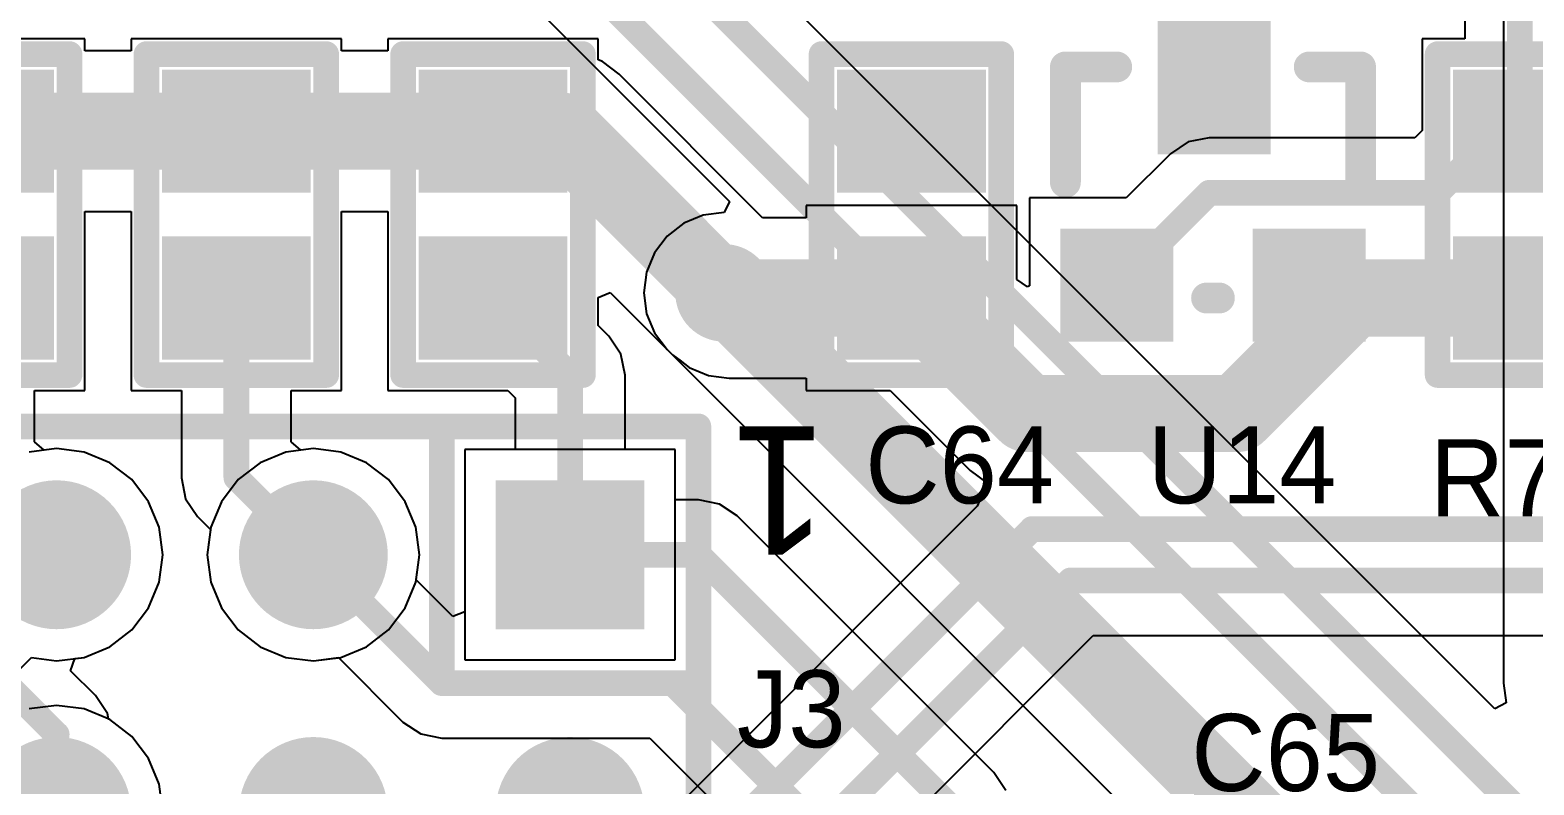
# Model space of a CAD drawing. Extents: x 1012 to 1122, y 1012 to 1122.
# Drawn here: x 1065.01 to 1079.89, y 1088.14 to 1095.61 of the extents above; entities that cross this region are included whole.
import ezdxf

# ---------------------------------------------------------------- set-up
doc = ezdxf.new("R2010")
doc.units = 0
doc.layers.get('0').update_dxf_attribs({"linetype": 'CONTINUOUS'})
for name, color, linetype in [('BOTTOMLAYER', 5, 'CONTINUOUS'), ('BOTTOMSOLDER', 6, 'CONTINUOUS'), ('MULTILAYER', 9, 'CONTINUOUS'), ('TOPLAYER', 1, 'CONTINUOUS'), ('TOPOVERLAY', 2, 'CONTINUOUS'), ('TOPPASTE', 8, 'CONTINUOUS'), ('TOPSOLDER', 216, 'CONTINUOUS')]:
    doc.layers.add(name, color=color, linetype=linetype)

# ---------------------------------------------------------------- blocks, each defined once
blk = doc.blocks.new('CC0603_69')
at = {"layer": 'TOPLAYER'}
for points in [[(-0.508, -0.635), (0.508, -0.635), (-0.508, 0.635), (0.508, 0.635)], [(1.143, -0.635), (2.159, -0.635), (1.143, 0.635), (2.159, 0.635)]]:
    blk.add_solid(points, dxfattribs=at)
at = {"layer": 'TOPOVERLAY', "const_width": 0.254}
for points in [[(-0.762, 0.889), (-0.762, -0.889)], [(-0.762, 0.889), (-0.508, 0.889)], [(-0.508, 0.889), (2.413, 0.889)], [(2.413, 0.889), (2.413, -0.889)], [(-0.762, -0.889), (2.413, -0.889)]]:
    blk.add_lwpolyline(points, dxfattribs=at)
at = {"layer": 'TOPOVERLAY', "const_width": 0.127}
for points in [[(-0.8255, 0.889, 1), (-0.6985, 0.889, 1)], [(-0.8255, 0.889, 1), (-0.6985, 0.889, 1)], [(-0.5715, 0.889, 1), (-0.4445, 0.889, 1)], [(-0.5715, 0.889, 1), (-0.4445, 0.889, 1)], [(2.3495, 0.889, 1), (2.4765, 0.889, 1)], [(2.3495, 0.889, 1), (2.4765, 0.889, 1)], [(-0.8255, -0.889, 1), (-0.6985, -0.889, 1)], [(-0.8255, -0.889, 1), (-0.6985, -0.889, 1)], [(2.3495, -0.889, 1), (2.4765, -0.889, 1)], [(2.3495, -0.889, 1), (2.4765, -0.889, 1)]]:
    blk.add_lwpolyline(points, format="xyb", close=True, dxfattribs=at)
at = {"layer": 'TOPPASTE'}
for points in [[(-0.508, -0.635), (0.508, -0.635), (-0.508, 0.635), (0.508, 0.635)], [(1.143, -0.635), (2.159, -0.635), (1.143, 0.635), (2.159, 0.635)]]:
    blk.add_solid(points, dxfattribs=at)
at = {"layer": 'TOPSOLDER'}
for points in [[(-0.6096, -0.7366), (0.6096, -0.7366), (-0.6096, 0.7366), (0.6096, 0.7366)], [(1.0414, -0.7366), (2.2606, -0.7366), (1.0414, 0.7366), (2.2606, 0.7366)]]:
    blk.add_solid(points, dxfattribs=at)
blk = doc.blocks.new('IDC10_2_54MM_108')
at = {"layer": 'BOTTOMLAYER', "const_width": 0.635}
for points in [[(-0.3175, 2.54, 1), (0.3175, 2.54, 1)], [(2.2225, 2.54, 1), (2.8575, 2.54, 1)], [(4.7625, 2.54, 1), (5.3975, 2.54, 1)], [(7.3025, 2.54, 1), (7.9375, 2.54, 1)], [(9.8425, 2.54, 1), (10.4775, 2.54, 1)], [(2.2225, 0, 1), (2.8575, 0, 1)], [(4.7625, 0, 1), (5.3975, 0, 1)], [(7.3025, 0, 1), (7.9375, 0, 1)], [(9.8425, 0, 1), (10.4775, 0, 1)]]:
    blk.add_lwpolyline(points, format="xyb", close=True, dxfattribs=at)
at = {"layer": 'BOTTOMLAYER'}
blk.add_solid([(-0.635, -0.635), (0.635, -0.635), (-0.635, 0.635), (0.635, 0.635)], dxfattribs=at)
at = {"layer": 'BOTTOMSOLDER', "const_width": 0.7366}
for points in [[(-0.3683, 2.54, 1), (0.3683, 2.54, 1)], [(2.1717, 2.54, 1), (2.9083, 2.54, 1)], [(4.7117, 2.54, 1), (5.4483, 2.54, 1)], [(7.2517, 2.54, 1), (7.9883, 2.54, 1)], [(9.7917, 2.54, 1), (10.5283, 2.54, 1)], [(2.1717, 0, 1), (2.9083, 0, 1)], [(4.7117, 0, 1), (5.4483, 0, 1)], [(7.2517, 0, 1), (7.9883, 0, 1)], [(9.7917, 0, 1), (10.5283, 0, 1)]]:
    blk.add_lwpolyline(points, format="xyb", close=True, dxfattribs=at)
at = {"layer": 'BOTTOMSOLDER'}
blk.add_solid([(-0.7366, -0.7366), (0.7366, -0.7366), (-0.7366, 0.7366), (0.7366, 0.7366)], dxfattribs=at)
at = {"layer": 'MULTILAYER', "const_width": 0.635}
for points in [[(-0.3175, 2.54, 1), (0.3175, 2.54, 1)], [(2.2225, 2.54, 1), (2.8575, 2.54, 1)], [(4.7625, 2.54, 1), (5.3975, 2.54, 1)], [(7.3025, 2.54, 1), (7.9375, 2.54, 1)], [(9.8425, 2.54, 1), (10.4775, 2.54, 1)], [(2.2225, 0, 1), (2.8575, 0, 1)], [(4.7625, 0, 1), (5.3975, 0, 1)], [(7.3025, 0, 1), (7.9375, 0, 1)], [(9.8425, 0, 1), (10.4775, 0, 1)]]:
    blk.add_lwpolyline(points, format="xyb", close=True, dxfattribs=at)
at = {"layer": 'MULTILAYER'}
blk.add_solid([(-0.635, -0.635), (0.635, -0.635), (-0.635, 0.635), (0.635, 0.635)], dxfattribs=at)
at = {"layer": 'TOPLAYER', "const_width": 0.635}
for points in [[(-0.3175, 2.54, 1), (0.3175, 2.54, 1)], [(2.2225, 2.54, 1), (2.8575, 2.54, 1)], [(4.7625, 2.54, 1), (5.3975, 2.54, 1)], [(7.3025, 2.54, 1), (7.9375, 2.54, 1)], [(9.8425, 2.54, 1), (10.4775, 2.54, 1)], [(2.2225, 0, 1), (2.8575, 0, 1)], [(4.7625, 0, 1), (5.3975, 0, 1)], [(7.3025, 0, 1), (7.9375, 0, 1)], [(9.8425, 0, 1), (10.4775, 0, 1)]]:
    blk.add_lwpolyline(points, format="xyb", close=True, dxfattribs=at)
at = {"layer": 'TOPLAYER'}
blk.add_solid([(-0.635, -0.635), (0.635, -0.635), (-0.635, 0.635), (0.635, 0.635)], dxfattribs=at)
at = {"layer": 'TOPOVERLAY', "const_width": 0.254}
for points in [[(11.43, 3.81), (-1.27, 3.81)], [(-1.27, 3.81), (-1.27, -1.27)], [(11.43, 3.81), (11.43, -1.27)], [(1.27, 1.27), (-1.27, 1.27)], [(1.27, 1.27), (1.27, -1.27)], [(11.43, -1.27), (-1.27, -1.27)]]:
    blk.add_lwpolyline(points, dxfattribs=at)
at = {"layer": 'TOPOVERLAY', "const_width": 0.127}
for points in [[(-1.3335, 3.81, 1), (-1.2065, 3.81, 1)], [(-1.3335, 3.81, 1), (-1.2065, 3.81, 1)], [(11.3665, 3.81, 1), (11.4935, 3.81, 1)], [(11.3665, 3.81, 1), (11.4935, 3.81, 1)], [(-1.3335, 1.27, 1), (-1.2065, 1.27, 1)], [(1.2065, 1.27, 1), (1.3335, 1.27, 1)], [(1.2065, 1.27, 1), (1.3335, 1.27, 1)], [(-1.3335, -1.27, 1), (-1.2065, -1.27, 1)], [(-1.3335, -1.27, 1), (-1.2065, -1.27, 1)], [(1.2065, -1.27, 1), (1.3335, -1.27, 1)], [(11.3665, -1.27, 1), (11.4935, -1.27, 1)], [(11.3665, -1.27, 1), (11.4935, -1.27, 1)]]:
    blk.add_lwpolyline(points, format="xyb", close=True, dxfattribs=at)
at = {"layer": 'TOPSOLDER', "const_width": 0.7366}
for points in [[(-0.3683, 2.54, 1), (0.3683, 2.54, 1)], [(2.1717, 2.54, 1), (2.9083, 2.54, 1)], [(4.7117, 2.54, 1), (5.4483, 2.54, 1)], [(7.2517, 2.54, 1), (7.9883, 2.54, 1)], [(9.7917, 2.54, 1), (10.5283, 2.54, 1)], [(2.1717, 0, 1), (2.9083, 0, 1)], [(4.7117, 0, 1), (5.4483, 0, 1)], [(7.2517, 0, 1), (7.9883, 0, 1)], [(9.7917, 0, 1), (10.5283, 0, 1)]]:
    blk.add_lwpolyline(points, format="xyb", close=True, dxfattribs=at)
at = {"layer": 'TOPSOLDER'}
blk.add_solid([(-0.7366, -0.7366), (0.7366, -0.7366), (-0.7366, 0.7366), (0.7366, 0.7366)], dxfattribs=at)
at = {"layer": 'TOPOVERLAY'}
blk.add_text('1', height=1.27, dxfattribs=at).set_placement((-2.54, -1.27))
blk = doc.blocks.new('CC0603_189')
at = {"layer": 'TOPLAYER'}
for points in [[(-0.508, -0.635), (0.508, -0.635), (-0.508, 0.635), (0.508, 0.635)], [(1.143, -0.635), (2.159, -0.635), (1.143, 0.635), (2.159, 0.635)]]:
    blk.add_solid(points, dxfattribs=at)
at = {"layer": 'TOPOVERLAY', "const_width": 0.254}
for points in [[(-0.762, 0.889), (-0.762, -0.889)], [(-0.762, 0.889), (-0.508, 0.889)], [(-0.508, 0.889), (2.413, 0.889)], [(2.413, 0.889), (2.413, -0.889)], [(-0.762, -0.889), (2.413, -0.889)]]:
    blk.add_lwpolyline(points, dxfattribs=at)
at = {"layer": 'TOPOVERLAY', "const_width": 0.127}
for points in [[(-0.8255, 0.889, 1), (-0.6985, 0.889, 1)], [(-0.8255, 0.889, 1), (-0.6985, 0.889, 1)], [(-0.5715, 0.889, 1), (-0.4445, 0.889, 1)], [(-0.5715, 0.889, 1), (-0.4445, 0.889, 1)], [(2.3495, 0.889, 1), (2.4765, 0.889, 1)], [(2.3495, 0.889, 1), (2.4765, 0.889, 1)], [(-0.8255, -0.889, 1), (-0.6985, -0.889, 1)], [(-0.8255, -0.889, 1), (-0.6985, -0.889, 1)], [(2.3495, -0.889, 1), (2.4765, -0.889, 1)], [(2.3495, -0.889, 1), (2.4765, -0.889, 1)]]:
    blk.add_lwpolyline(points, format="xyb", close=True, dxfattribs=at)
at = {"layer": 'TOPPASTE'}
for points in [[(-0.508, -0.635), (0.508, -0.635), (-0.508, 0.635), (0.508, 0.635)], [(1.143, -0.635), (2.159, -0.635), (1.143, 0.635), (2.159, 0.635)]]:
    blk.add_solid(points, dxfattribs=at)
at = {"layer": 'TOPSOLDER'}
for points in [[(-0.6096, -0.7366), (0.6096, -0.7366), (-0.6096, 0.7366), (0.6096, 0.7366)], [(1.0414, -0.7366), (2.2606, -0.7366), (1.0414, 0.7366), (2.2606, 0.7366)]]:
    blk.add_solid(points, dxfattribs=at)
blk = doc.blocks.new('CC0603_190')
at = {"layer": 'TOPLAYER'}
for points in [[(-0.508, -0.635), (0.508, -0.635), (-0.508, 0.635), (0.508, 0.635)], [(1.143, -0.635), (2.159, -0.635), (1.143, 0.635), (2.159, 0.635)]]:
    blk.add_solid(points, dxfattribs=at)
at = {"layer": 'TOPOVERLAY', "const_width": 0.254}
for points in [[(-0.762, 0.889), (-0.762, -0.889)], [(-0.762, 0.889), (-0.508, 0.889)], [(-0.508, 0.889), (2.413, 0.889)], [(2.413, 0.889), (2.413, -0.889)], [(-0.762, -0.889), (2.413, -0.889)]]:
    blk.add_lwpolyline(points, dxfattribs=at)
at = {"layer": 'TOPOVERLAY', "const_width": 0.127}
for points in [[(-0.8255, 0.889, 1), (-0.6985, 0.889, 1)], [(-0.8255, 0.889, 1), (-0.6985, 0.889, 1)], [(-0.5715, 0.889, 1), (-0.4445, 0.889, 1)], [(-0.5715, 0.889, 1), (-0.4445, 0.889, 1)], [(2.3495, 0.889, 1), (2.4765, 0.889, 1)], [(2.3495, 0.889, 1), (2.4765, 0.889, 1)], [(-0.8255, -0.889, 1), (-0.6985, -0.889, 1)], [(-0.8255, -0.889, 1), (-0.6985, -0.889, 1)], [(2.3495, -0.889, 1), (2.4765, -0.889, 1)], [(2.3495, -0.889, 1), (2.4765, -0.889, 1)]]:
    blk.add_lwpolyline(points, format="xyb", close=True, dxfattribs=at)
at = {"layer": 'TOPPASTE'}
for points in [[(-0.508, -0.635), (0.508, -0.635), (-0.508, 0.635), (0.508, 0.635)], [(1.143, -0.635), (2.159, -0.635), (1.143, 0.635), (2.159, 0.635)]]:
    blk.add_solid(points, dxfattribs=at)
at = {"layer": 'TOPSOLDER'}
for points in [[(-0.6096, -0.7366), (0.6096, -0.7366), (-0.6096, 0.7366), (0.6096, 0.7366)], [(1.0414, -0.7366), (2.2606, -0.7366), (1.0414, 0.7366), (2.2606, 0.7366)]]:
    blk.add_solid(points, dxfattribs=at)
blk = doc.blocks.new('CC0603_191')
at = {"layer": 'TOPLAYER'}
for points in [[(-0.508, -0.635), (0.508, -0.635), (-0.508, 0.635), (0.508, 0.635)], [(1.143, -0.635), (2.159, -0.635), (1.143, 0.635), (2.159, 0.635)]]:
    blk.add_solid(points, dxfattribs=at)
at = {"layer": 'TOPOVERLAY', "const_width": 0.254}
for points in [[(-0.762, -0.889), (-0.762, 0.889)], [(-0.508, 0.889), (-0.762, 0.889)], [(2.413, 0.889), (-0.508, 0.889)], [(2.413, -0.889), (2.413, 0.889)], [(2.413, -0.889), (-0.762, -0.889)]]:
    blk.add_lwpolyline(points, dxfattribs=at)
at = {"layer": 'TOPOVERLAY', "const_width": 0.127}
for points in [[(-0.8255, 0.889, 1), (-0.6985, 0.889, 1)], [(-0.8255, 0.889, 1), (-0.6985, 0.889, 1)], [(-0.5715, 0.889, 1), (-0.4445, 0.889, 1)], [(-0.5715, 0.889, 1), (-0.4445, 0.889, 1)], [(2.3495, 0.889, 1), (2.4765, 0.889, 1)], [(2.3495, 0.889, 1), (2.4765, 0.889, 1)], [(-0.8255, -0.889, 1), (-0.6985, -0.889, 1)], [(-0.8255, -0.889, 1), (-0.6985, -0.889, 1)], [(2.3495, -0.889, 1), (2.4765, -0.889, 1)], [(2.3495, -0.889, 1), (2.4765, -0.889, 1)]]:
    blk.add_lwpolyline(points, format="xyb", close=True, dxfattribs=at)
at = {"layer": 'TOPPASTE'}
for points in [[(-0.508, -0.635), (0.508, -0.635), (-0.508, 0.635), (0.508, 0.635)], [(1.143, -0.635), (2.159, -0.635), (1.143, 0.635), (2.159, 0.635)]]:
    blk.add_solid(points, dxfattribs=at)
at = {"layer": 'TOPSOLDER'}
for points in [[(-0.6096, -0.7366), (0.6096, -0.7366), (-0.6096, 0.7366), (0.6096, 0.7366)], [(1.0414, -0.7366), (2.2606, -0.7366), (1.0414, 0.7366), (2.2606, 0.7366)]]:
    blk.add_solid(points, dxfattribs=at)
blk = doc.blocks.new('CC0603_202')
at = {"layer": 'TOPLAYER'}
for points in [[(-0.508, -0.635), (0.508, -0.635), (-0.508, 0.635), (0.508, 0.635)], [(1.143, -0.635), (2.159, -0.635), (1.143, 0.635), (2.159, 0.635)]]:
    blk.add_solid(points, dxfattribs=at)
at = {"layer": 'TOPOVERLAY', "const_width": 0.254}
for points in [[(-0.762, 0.889), (-0.762, -0.889)], [(-0.762, 0.889), (-0.508, 0.889)], [(-0.508, 0.889), (2.413, 0.889)], [(2.413, 0.889), (2.413, -0.889)], [(-0.762, -0.889), (2.413, -0.889)]]:
    blk.add_lwpolyline(points, dxfattribs=at)
at = {"layer": 'TOPOVERLAY', "const_width": 0.127}
for points in [[(-0.8255, 0.889, 1), (-0.6985, 0.889, 1)], [(-0.8255, 0.889, 1), (-0.6985, 0.889, 1)], [(-0.5715, 0.889, 1), (-0.4445, 0.889, 1)], [(-0.5715, 0.889, 1), (-0.4445, 0.889, 1)], [(2.3495, 0.889, 1), (2.4765, 0.889, 1)], [(2.3495, 0.889, 1), (2.4765, 0.889, 1)], [(-0.8255, -0.889, 1), (-0.6985, -0.889, 1)], [(-0.8255, -0.889, 1), (-0.6985, -0.889, 1)], [(2.3495, -0.889, 1), (2.4765, -0.889, 1)], [(2.3495, -0.889, 1), (2.4765, -0.889, 1)]]:
    blk.add_lwpolyline(points, format="xyb", close=True, dxfattribs=at)
at = {"layer": 'TOPPASTE'}
for points in [[(-0.508, -0.635), (0.508, -0.635), (-0.508, 0.635), (0.508, 0.635)], [(1.143, -0.635), (2.159, -0.635), (1.143, 0.635), (2.159, 0.635)]]:
    blk.add_solid(points, dxfattribs=at)
at = {"layer": 'TOPSOLDER'}
for points in [[(-0.6096, -0.7366), (0.6096, -0.7366), (-0.6096, 0.7366), (0.6096, 0.7366)], [(1.0414, -0.7366), (2.2606, -0.7366), (1.0414, 0.7366), (2.2606, 0.7366)]]:
    blk.add_solid(points, dxfattribs=at)
blk = doc.blocks.new('SOT_23W_243')
at = {"layer": 'TOPLAYER'}
for points in [[(0.508, 1.397), (1.422, 1.397), (0.508, 2.667), (1.422, 2.667)], [(-0.457, -0.457), (0.457, -0.457), (-0.457, 0.457), (0.457, 0.457)], [(1.448, -0.457), (2.362, -0.457), (1.448, 0.457), (2.362, 0.457)]]:
    blk.add_solid(points, dxfattribs=at)
at = {"layer": 'TOPOVERLAY', "const_width": 0.305}
for points in [[(-0.508, 1.016), (-0.508, 2.159)], [(-0.508, 2.159), (0, 2.159)], [(1.905, 2.159), (2.413, 2.159)], [(2.413, 1.016), (2.413, 2.159)], [(0.889, -0.127), (1.016, -0.127)]]:
    blk.add_lwpolyline(points, dxfattribs=at)
at = {"layer": 'TOPOVERLAY', "const_width": 0.152}
for points in [[(-0.585, 2.159, 1), (-0.432, 2.159, 1)], [(-0.585, 2.159, 1), (-0.432, 2.159, 1)], [(-0.077, 2.159, 1), (0.076, 2.159, 1)], [(1.828, 2.159, 1), (1.981, 2.159, 1)], [(2.336, 2.159, 1), (2.489, 2.159, 1)], [(2.336, 2.159, 1), (2.489, 2.159, 1)], [(-0.585, 1.016, 1), (-0.432, 1.016, 1)], [(2.336, 1.016, 1), (2.489, 1.016, 1)], [(0.812, -0.127, 1), (0.965, -0.127, 1)], [(0.939, -0.127, 1), (1.092, -0.127, 1)]]:
    blk.add_lwpolyline(points, format="xyb", close=True, dxfattribs=at)
at = {"layer": 'TOPPASTE'}
for points in [[(0.508, 1.397), (1.422, 1.397), (0.508, 2.667), (1.422, 2.667)], [(-0.457, -0.457), (0.457, -0.457), (-0.457, 0.457), (0.457, 0.457)], [(1.448, -0.457), (2.362, -0.457), (1.448, 0.457), (2.362, 0.457)]]:
    blk.add_solid(points, dxfattribs=at)
at = {"layer": 'TOPSOLDER'}
for points in [[(0.406, 1.295), (1.524, 1.295), (0.406, 2.769), (1.524, 2.769)], [(-0.559, -0.559), (0.559, -0.559), (-0.559, 0.559), (0.559, 0.559)], [(1.346, -0.559), (2.464, -0.559), (1.346, 0.559), (2.464, 0.559)]]:
    blk.add_solid(points, dxfattribs=at)

msp = doc.modelspace()

# ---------------------------------------------------------------- linework, layer by layer
at = {"layer": 'BOTTOMLAYER'}
for p, q in [((1079.594, 1101.69), (1079.594, 1089.152)), ((1079.506, 1088.899), (1071.122, 1097.284)), ((1070.004, 1095.847), (1071.934, 1093.917)), ((1071.934, 1093.917), (1071.88, 1093.807)), ((1071.674, 1093.78), (1071.483, 1093.701)), ((1071.88, 1093.807), (1071.674, 1093.78)), ((1071.483, 1093.701), (1071.318, 1093.574)), ((1071.318, 1093.574), (1071.192, 1093.41)), ((1071.192, 1093.41), (1071.113, 1093.218)), ((1071.113, 1093.218), (1071.086, 1093.013)), ((1071.086, 1093.013), (1071.113, 1092.807)), ((1071.113, 1092.807), (1071.192, 1092.616)), ((1071.192, 1092.616), (1071.318, 1092.451)), ((1071.318, 1092.451), (1083.815, 1079.954)), ((1065.276, 1091.472), (1065.004, 1091.437)), ((1065.548, 1091.437), (1065.276, 1091.472)), ((1065.801, 1091.332), (1065.548, 1091.437)), ((1067.544, 1091.437), (1067.291, 1091.332)), ((1067.816, 1091.472), (1067.544, 1091.437)), ((1068.088, 1091.437), (1067.816, 1091.472)), ((1068.341, 1091.332), (1068.088, 1091.437)), ((1071.397, 1091.463), (1069.315, 1091.463)), ((1069.315, 1091.463), (1069.315, 1089.858)), ((1071.397, 1090.966), (1071.397, 1091.463)), ((1066.019, 1091.165), (1065.801, 1091.332)), ((1067.291, 1091.332), (1067.073, 1091.165)), ((1068.559, 1091.165), (1068.341, 1091.332)), ((1066.186, 1090.947), (1066.019, 1091.165)), ((1067.073, 1091.165), (1066.906, 1090.947)), ((1068.726, 1090.947), (1068.559, 1091.165)), ((1066.291, 1090.694), (1066.186, 1090.947)), ((1066.906, 1090.947), (1066.801, 1090.694)), ((1068.831, 1090.694), (1068.726, 1090.947)), ((1071.626, 1090.966), (1071.397, 1090.966)), ((1071.834, 1090.924), (1071.626, 1090.966)), ((1072.011, 1090.807), (1071.834, 1090.924)), ((1074.551, 1088.267), (1072.011, 1090.807)), ((1066.326, 1090.422), (1066.291, 1090.694)), ((1066.801, 1090.694), (1066.766, 1090.422)), ((1068.866, 1090.422), (1068.831, 1090.694)), ((1066.291, 1090.15), (1066.326, 1090.422)), ((1066.766, 1090.422), (1066.801, 1090.15)), ((1068.834, 1090.173), (1068.866, 1090.422)), ((1069.197, 1089.81), (1068.834, 1090.173)), ((1066.186, 1089.897), (1066.291, 1090.15)), ((1066.801, 1090.15), (1066.906, 1089.897)), ((1066.019, 1089.679), (1066.186, 1089.897)), ((1066.906, 1089.897), (1067.073, 1089.679)), ((1069.315, 1089.858), (1069.197, 1089.81)), ((1065.801, 1089.512), (1066.019, 1089.679)), ((1067.073, 1089.679), (1067.291, 1089.512)), ((1065.548, 1089.407), (1065.801, 1089.512)), ((1067.291, 1089.512), (1067.544, 1089.407)), ((1064.55, 1088.927), (1065.027, 1089.404)), ((1065.027, 1089.404), (1065.276, 1089.372)), ((1065.276, 1089.372), (1065.548, 1089.407)), ((1067.544, 1089.407), (1067.816, 1089.372)), ((1067.816, 1089.372), (1068.065, 1089.404)), ((1068.065, 1089.404), (1068.701, 1088.767)), ((1079.594, 1089.152), (1079.62, 1088.956)), ((1065.276, 1088.932), (1065.004, 1088.897)), ((1065.548, 1088.897), (1065.276, 1088.932)), ((1065.801, 1088.792), (1065.548, 1088.897)), ((1079.62, 1088.956), (1079.506, 1088.899)), ((1066.019, 1088.625), (1065.801, 1088.792)), ((1068.701, 1088.767), (1068.878, 1088.65)), ((1066.186, 1088.407), (1066.019, 1088.625)), ((1068.878, 1088.65), (1069.086, 1088.608)), ((1069.086, 1088.608), (1071.147, 1088.608)), ((1071.147, 1088.608), (1072.724, 1087.031)), ((1066.291, 1088.154), (1066.186, 1088.407)), ((1074.668, 1088.09), (1074.551, 1088.267)), ((1066.326, 1087.882), (1066.291, 1088.154))]:
    msp.add_line(p, q, dxfattribs=at)
for points, const_width in [([(1070.737, 1096.899), (1085.088, 1082.548)], 0.254), ([(1070.229, 1096.391), (1084.834, 1081.786)], 0.254), ([(1071.88, 1093.013), (1084.377, 1080.516)], 0.762), ([(1064.006, 1089.152), (1065.276, 1090.422)], 0.254), ([(1067.816, 1090.422), (1069.086, 1089.152)], 0.254), ([(1070.356, 1090.422), (1071.626, 1090.422)], 0.254), ([(1071.626, 1090.422), (1074.166, 1087.882)], 0.254), ([(1069.086, 1089.152), (1071.372, 1089.152)], 0.254), ([(1071.372, 1089.152), (1073.404, 1087.12)], 0.254)]:
    msp.add_lwpolyline(points, dxfattribs=dict(at, const_width=const_width))
for points, const_width in [([(1071.689, 1093.013, 1), (1072.071, 1093.013, 1)], 0.381), ([(1071.689, 1093.013, 1), (1072.071, 1093.013, 1)], 0.381), ([(1065.213, 1090.422, 1), (1065.34, 1090.422, 1)], 0.127), ([(1067.753, 1090.422, 1), (1067.88, 1090.422, 1)], 0.127), ([(1070.293, 1090.422, 1), (1070.419, 1090.422, 1)], 0.127), ([(1071.562, 1090.422, 1), (1071.689, 1090.422, 1)], 0.127), ([(1071.562, 1090.422, 1), (1071.689, 1090.422, 1)], 0.127), ([(1069.023, 1089.152, 1), (1069.149, 1089.152, 1)], 0.127), ([(1069.023, 1089.152, 1), (1069.149, 1089.152, 1)], 0.127), ([(1071.309, 1089.152, 1), (1071.436, 1089.152, 1)], 0.127), ([(1071.309, 1089.152, 1), (1071.436, 1089.152, 1)], 0.127)]:
    msp.add_lwpolyline(points, format="xyb", close=True, dxfattribs=dict(at, const_width=const_width))
at = {"layer": 'BOTTOMSOLDER', "const_width": 0.483}
msp.add_lwpolyline([(1071.639, 1093.013, 1), (1072.121, 1093.013, 1)], format="xyb", close=True, dxfattribs=at)
at = {"layer": 'MULTILAYER', "const_width": 0.381}
msp.add_lwpolyline([(1071.689, 1093.013, 1), (1072.071, 1093.013, 1)], format="xyb", close=True, dxfattribs=at)
at = {"layer": 'TOPLAYER'}
for p, q in [((1079.21, 1098.118), (1079.21, 1095.527)), ((1065.555, 1095.527), (1063.473, 1095.527)), ((1065.555, 1095.407), (1065.555, 1095.527)), ((1068.095, 1095.527), (1066.013, 1095.527)), ((1066.013, 1095.527), (1066.013, 1095.407)), ((1068.095, 1095.407), (1068.095, 1095.527)), ((1070.635, 1095.527), (1068.553, 1095.527)), ((1068.553, 1095.527), (1068.553, 1095.407)), ((1070.635, 1095.318), (1070.635, 1095.527)), ((1079.21, 1095.527), (1078.789, 1095.527)), ((1078.789, 1095.527), (1078.789, 1094.62)), ((1066.013, 1095.407), (1065.555, 1095.407)), ((1068.553, 1095.407), (1068.095, 1095.407)), ((1070.677, 1095.301), (1070.635, 1095.318)), ((1070.841, 1095.175), (1070.677, 1095.301)), ((1072.26, 1093.756), (1070.841, 1095.175)), ((1078.789, 1094.62), (1078.716, 1094.547)), ((1076.472, 1094.506), (1076.296, 1094.388)), ((1076.681, 1094.547), (1076.472, 1094.506)), ((1078.716, 1094.547), (1076.681, 1094.547)), ((1076.296, 1094.388), (1075.86, 1093.952)), ((1074.776, 1093.876), (1072.693, 1093.876)), ((1072.693, 1093.876), (1072.693, 1093.756)), ((1074.776, 1093.144), (1074.776, 1093.876)), ((1075.86, 1093.952), (1074.903, 1093.952)), ((1074.903, 1093.952), (1074.903, 1093.082)), ((1065.555, 1093.699), (1065.555, 1093.819)), ((1065.555, 1093.819), (1066.013, 1093.819)), ((1066.013, 1093.819), (1066.013, 1093.699)), ((1068.095, 1093.699), (1068.095, 1093.819)), ((1068.095, 1093.819), (1068.553, 1093.819)), ((1068.553, 1093.819), (1068.553, 1093.699)), ((1072.693, 1093.756), (1072.26, 1093.756)), ((1065.555, 1092.048), (1065.555, 1093.699)), ((1066.013, 1093.699), (1066.013, 1092.048)), ((1068.095, 1092.048), (1068.095, 1093.699)), ((1068.553, 1093.699), (1068.553, 1092.048)), ((1074.881, 1093.074), (1074.776, 1093.144)), ((1070.635, 1092.968), (1070.753, 1093.017)), ((1070.753, 1093.017), (1071.318, 1092.451)), ((1074.903, 1093.082), (1074.881, 1093.074)), ((1070.635, 1092.69), (1070.635, 1092.968)), ((1070.741, 1092.585), (1070.635, 1092.69)), ((1070.858, 1092.408), (1070.741, 1092.585)), ((1070.9, 1092.2), (1070.858, 1092.408)), ((1071.318, 1092.451), (1071.318, 1092.451)), ((1071.318, 1092.451), (1071.318, 1092.451)), ((1071.318, 1092.451), (1071.369, 1092.4)), ((1071.369, 1092.4), (1071.369, 1092.4)), ((1071.369, 1092.4), (1071.441, 1092.346)), ((1071.441, 1092.346), (1071.534, 1092.274)), ((1071.534, 1092.274), (1071.629, 1092.235)), ((1070.9, 1091.463), (1070.9, 1092.2)), ((1071.629, 1092.235), (1071.725, 1092.195)), ((1071.725, 1092.195), (1071.828, 1092.181)), ((1071.828, 1092.181), (1071.931, 1092.168)), ((1071.931, 1092.168), (1071.931, 1092.168)), ((1071.931, 1092.168), (1072.693, 1092.168)), ((1072.693, 1092.168), (1072.693, 1092.048)), ((1065.058, 1091.54), (1065.058, 1092.048)), ((1065.058, 1092.048), (1065.555, 1092.048)), ((1066.013, 1092.048), (1066.51, 1092.048)), ((1066.51, 1092.048), (1066.51, 1091.184)), ((1067.598, 1091.54), (1067.598, 1092.048)), ((1067.598, 1092.048), (1068.095, 1092.048)), ((1068.553, 1092.048), (1069.739, 1092.048)), ((1069.739, 1092.048), (1069.812, 1091.975)), ((1069.812, 1091.975), (1069.812, 1091.463)), ((1072.693, 1092.048), (1073.525, 1092.048)), ((1073.525, 1092.048), (1074.316, 1091.257)), ((1065.153, 1091.456), (1065.058, 1091.54)), ((1067.693, 1091.456), (1067.598, 1091.54)), ((1065.276, 1091.472), (1065.153, 1091.456)), ((1065.548, 1091.437), (1065.276, 1091.472)), ((1065.801, 1091.332), (1065.548, 1091.437)), ((1067.816, 1091.472), (1067.693, 1091.456)), ((1068.088, 1091.437), (1067.816, 1091.472)), ((1068.341, 1091.332), (1068.088, 1091.437)), ((1069.812, 1091.463), (1069.315, 1091.463)), ((1069.315, 1091.463), (1069.315, 1089.381)), ((1071.397, 1091.463), (1070.9, 1091.463)), ((1071.397, 1089.381), (1071.397, 1091.463)), ((1066.019, 1091.165), (1065.801, 1091.332)), ((1068.559, 1091.165), (1068.341, 1091.332)), ((1074.316, 1091.257), (1074.48, 1091.132)), ((1066.186, 1090.947), (1066.019, 1091.165)), ((1066.51, 1091.184), (1066.552, 1090.976)), ((1068.726, 1090.947), (1068.559, 1091.165)), ((1074.48, 1091.13), (1074.385, 1090.902)), ((1074.48, 1091.132), (1074.48, 1091.13)), ((1066.291, 1090.694), (1066.186, 1090.947)), ((1066.552, 1090.976), (1066.669, 1090.799)), ((1068.831, 1090.694), (1068.726, 1090.947)), ((1074.385, 1090.902), (1070.893, 1087.41)), ((1066.669, 1090.799), (1066.798, 1090.671)), ((1066.326, 1090.422), (1066.291, 1090.694)), ((1066.798, 1090.671), (1066.766, 1090.422)), ((1068.866, 1090.422), (1068.831, 1090.694)), ((1066.291, 1090.15), (1066.326, 1090.422)), ((1066.766, 1090.422), (1066.801, 1090.15)), ((1068.831, 1090.15), (1068.866, 1090.422)), ((1066.186, 1089.897), (1066.291, 1090.15)), ((1066.801, 1090.15), (1066.906, 1089.897)), ((1068.726, 1089.897), (1068.831, 1090.15)), ((1066.019, 1089.679), (1066.186, 1089.897)), ((1066.906, 1089.897), (1067.073, 1089.679)), ((1068.559, 1089.679), (1068.726, 1089.897)), ((1065.801, 1089.512), (1066.019, 1089.679)), ((1067.073, 1089.679), (1067.291, 1089.512)), ((1068.341, 1089.512), (1068.559, 1089.679)), ((1073.75, 1087.84), (1075.534, 1089.624)), ((1075.534, 1089.624), (1082.469, 1089.624)), ((1065.548, 1089.407), (1065.801, 1089.512)), ((1067.291, 1089.512), (1067.544, 1089.407)), ((1068.088, 1089.407), (1068.341, 1089.512)), ((1065.414, 1089.275), (1065.455, 1089.395)), ((1065.661, 1089.029), (1065.414, 1089.275)), ((1065.455, 1089.395), (1065.548, 1089.407)), ((1067.544, 1089.407), (1067.816, 1089.372)), ((1067.816, 1089.372), (1068.088, 1089.407)), ((1069.315, 1089.381), (1071.397, 1089.381)), ((1065.778, 1088.852), (1065.661, 1089.029)), ((1065.79, 1088.796), (1065.778, 1088.852)), ((1065.801, 1088.792), (1065.79, 1088.796)), ((1066.019, 1088.625), (1065.801, 1088.792)), ((1066.186, 1088.407), (1066.019, 1088.625)), ((1066.291, 1088.154), (1066.186, 1088.407)), ((1066.326, 1087.882), (1066.291, 1088.154))]:
    msp.add_line(p, q, dxfattribs=at)
for points, const_width in [([(1079.754, 1094.816), (1079.754, 1099.16)], 0.254), ([(1061.974, 1094.613), (1070.28, 1094.613)], 0.762), ([(1070.28, 1094.613), (1071.931, 1092.962)], 0.762), ([(1078.941, 1094.003), (1079.754, 1094.816)], 0.254), ([(1075.766, 1093.089), (1076.681, 1094.003)], 0.254), ([(1076.681, 1094.003), (1078.941, 1094.003)], 0.254), ([(1071.931, 1092.962), (1073.734, 1092.962)], 0.762), ([(1073.734, 1092.962), (1074.877, 1091.819)], 0.762), ([(1076.96, 1091.819), (1078.103, 1092.962)], 0.762), ([(1077.671, 1093.089), (1077.798, 1092.962)], 0.508), ([(1078.103, 1092.962), (1087.45, 1092.962)], 0.762), ([(1067.054, 1091.184), (1067.054, 1092.962)], 0.254), ([(1069.594, 1092.962), (1070.356, 1092.2)], 0.254), ([(1070.356, 1090.422), (1070.356, 1092.2)], 0.254), ([(1074.877, 1091.819), (1076.96, 1091.819)], 0.762), ([(1064.514, 1091.184), (1065.276, 1090.422)], 0.254), ([(1067.054, 1091.184), (1067.816, 1090.422)], 0.254), ([(1071.118, 1086.866), (1074.928, 1090.676)], 0.254), ([(1074.928, 1090.676), (1084.402, 1090.676)], 0.254), ([(1063.879, 1090.041), (1065.276, 1088.644)], 0.254), ([(1071.499, 1086.358), (1075.309, 1090.168)], 0.254), ([(1075.309, 1090.168), (1084.18, 1090.168)], 0.254), ([(1065.276, 1087.882), (1065.276, 1088.644)], 0.254)]:
    msp.add_lwpolyline(points, dxfattribs=dict(at, const_width=const_width))
for points, const_width in [([(1070.089, 1094.613, 1), (1070.47, 1094.613, 1)], 0.381), ([(1070.089, 1094.613, 1), (1070.47, 1094.613, 1)], 0.381), ([(1079.69, 1094.816, 1), (1079.818, 1094.816, 1)], 0.127), ([(1079.69, 1094.816, 1), (1079.818, 1094.816, 1)], 0.127), ([(1076.617, 1094.003, 1), (1076.744, 1094.003, 1)], 0.127), ([(1076.617, 1094.003, 1), (1076.744, 1094.003, 1)], 0.127), ([(1078.878, 1094.003, 1), (1079.005, 1094.003, 1)], 0.127), ([(1078.878, 1094.003, 1), (1079.005, 1094.003, 1)], 0.127), ([(1071.689, 1093.013, 1), (1072.071, 1093.013, 1)], 0.381), ([(1071.74, 1092.962, 1), (1072.121, 1092.962, 1)], 0.381), ([(1071.74, 1092.962, 1), (1072.121, 1092.962, 1)], 0.381), ([(1073.544, 1092.962, 1), (1073.925, 1092.962, 1)], 0.381), ([(1073.544, 1092.962, 1), (1073.925, 1092.962, 1)], 0.381), ([(1077.544, 1093.089, 1), (1077.798, 1093.089, 1)], 0.254), ([(1077.912, 1092.962, 1), (1078.293, 1092.962, 1)], 0.381), ([(1077.912, 1092.962, 1), (1078.293, 1092.962, 1)], 0.381), ([(1075.703, 1093.089, 1), (1075.83, 1093.089, 1)], 0.127), ([(1077.671, 1092.962, 1), (1077.925, 1092.962, 1)], 0.254), ([(1066.991, 1092.962, 1), (1067.118, 1092.962, 1)], 0.127), ([(1069.531, 1092.962, 1), (1069.658, 1092.962, 1)], 0.127), ([(1070.293, 1092.2, 1), (1070.419, 1092.2, 1)], 0.127), ([(1070.293, 1092.2, 1), (1070.419, 1092.2, 1)], 0.127), ([(1074.687, 1091.819, 1), (1075.068, 1091.819, 1)], 0.381), ([(1074.687, 1091.819, 1), (1075.068, 1091.819, 1)], 0.381), ([(1076.77, 1091.819, 1), (1077.15, 1091.819, 1)], 0.381), ([(1076.77, 1091.819, 1), (1077.15, 1091.819, 1)], 0.381), ([(1066.991, 1091.184, 1), (1067.118, 1091.184, 1)], 0.127), ([(1066.991, 1091.184, 1), (1067.118, 1091.184, 1)], 0.127), ([(1074.864, 1090.676, 1), (1074.992, 1090.676, 1)], 0.127), ([(1074.864, 1090.676, 1), (1074.992, 1090.676, 1)], 0.127), ([(1065.213, 1090.422, 1), (1065.34, 1090.422, 1)], 0.127), ([(1067.753, 1090.422, 1), (1067.88, 1090.422, 1)], 0.127), ([(1070.293, 1090.422, 1), (1070.419, 1090.422, 1)], 0.127), ([(1075.245, 1090.168, 1), (1075.372, 1090.168, 1)], 0.127), ([(1075.245, 1090.168, 1), (1075.372, 1090.168, 1)], 0.127), ([(1065.213, 1088.644, 1), (1065.34, 1088.644, 1)], 0.127), ([(1065.213, 1088.644, 1), (1065.34, 1088.644, 1)], 0.127)]:
    msp.add_lwpolyline(points, format="xyb", close=True, dxfattribs=dict(at, const_width=const_width))
at = {"layer": 'TOPSOLDER', "const_width": 0.483}
msp.add_lwpolyline([(1071.639, 1093.013, 1), (1072.121, 1093.013, 1)], format="xyb", close=True, dxfattribs=at)

# ---------------------------------------------------------------- block references
for name, p, rotation in [('SOT_23W_243', (1075.766, 1093.089), 360), ('CC0603_191', (1064.514, 1094.613), 270), ('CC0603_190', (1067.054, 1092.962), 90), ('CC0603_189', (1069.594, 1092.962), 90), ('CC0603_69', (1073.734, 1092.962), 90), ('CC0603_202', (1079.83, 1092.962), 90), ('IDC10_2_54MM_108', (1070.356, 1090.422), 180)]:
    msp.add_blockref(name, p, dxfattribs=dict(rotation=rotation))

# ---------------------------------------------------------------- texts
at = {"layer": 'TOPOVERLAY'}
for s, p in [('C64', (1073.277, 1090.93)), ('U14', (1076.071, 1090.93)), ('R77', (1078.865, 1090.803)), ('J3', (1072.007, 1088.517)), ('C65', (1076.503, 1088.085))]:
    msp.add_text(s, height=0.762, dxfattribs=at).set_placement(p)

doc.saveas('drawing.dxf')
